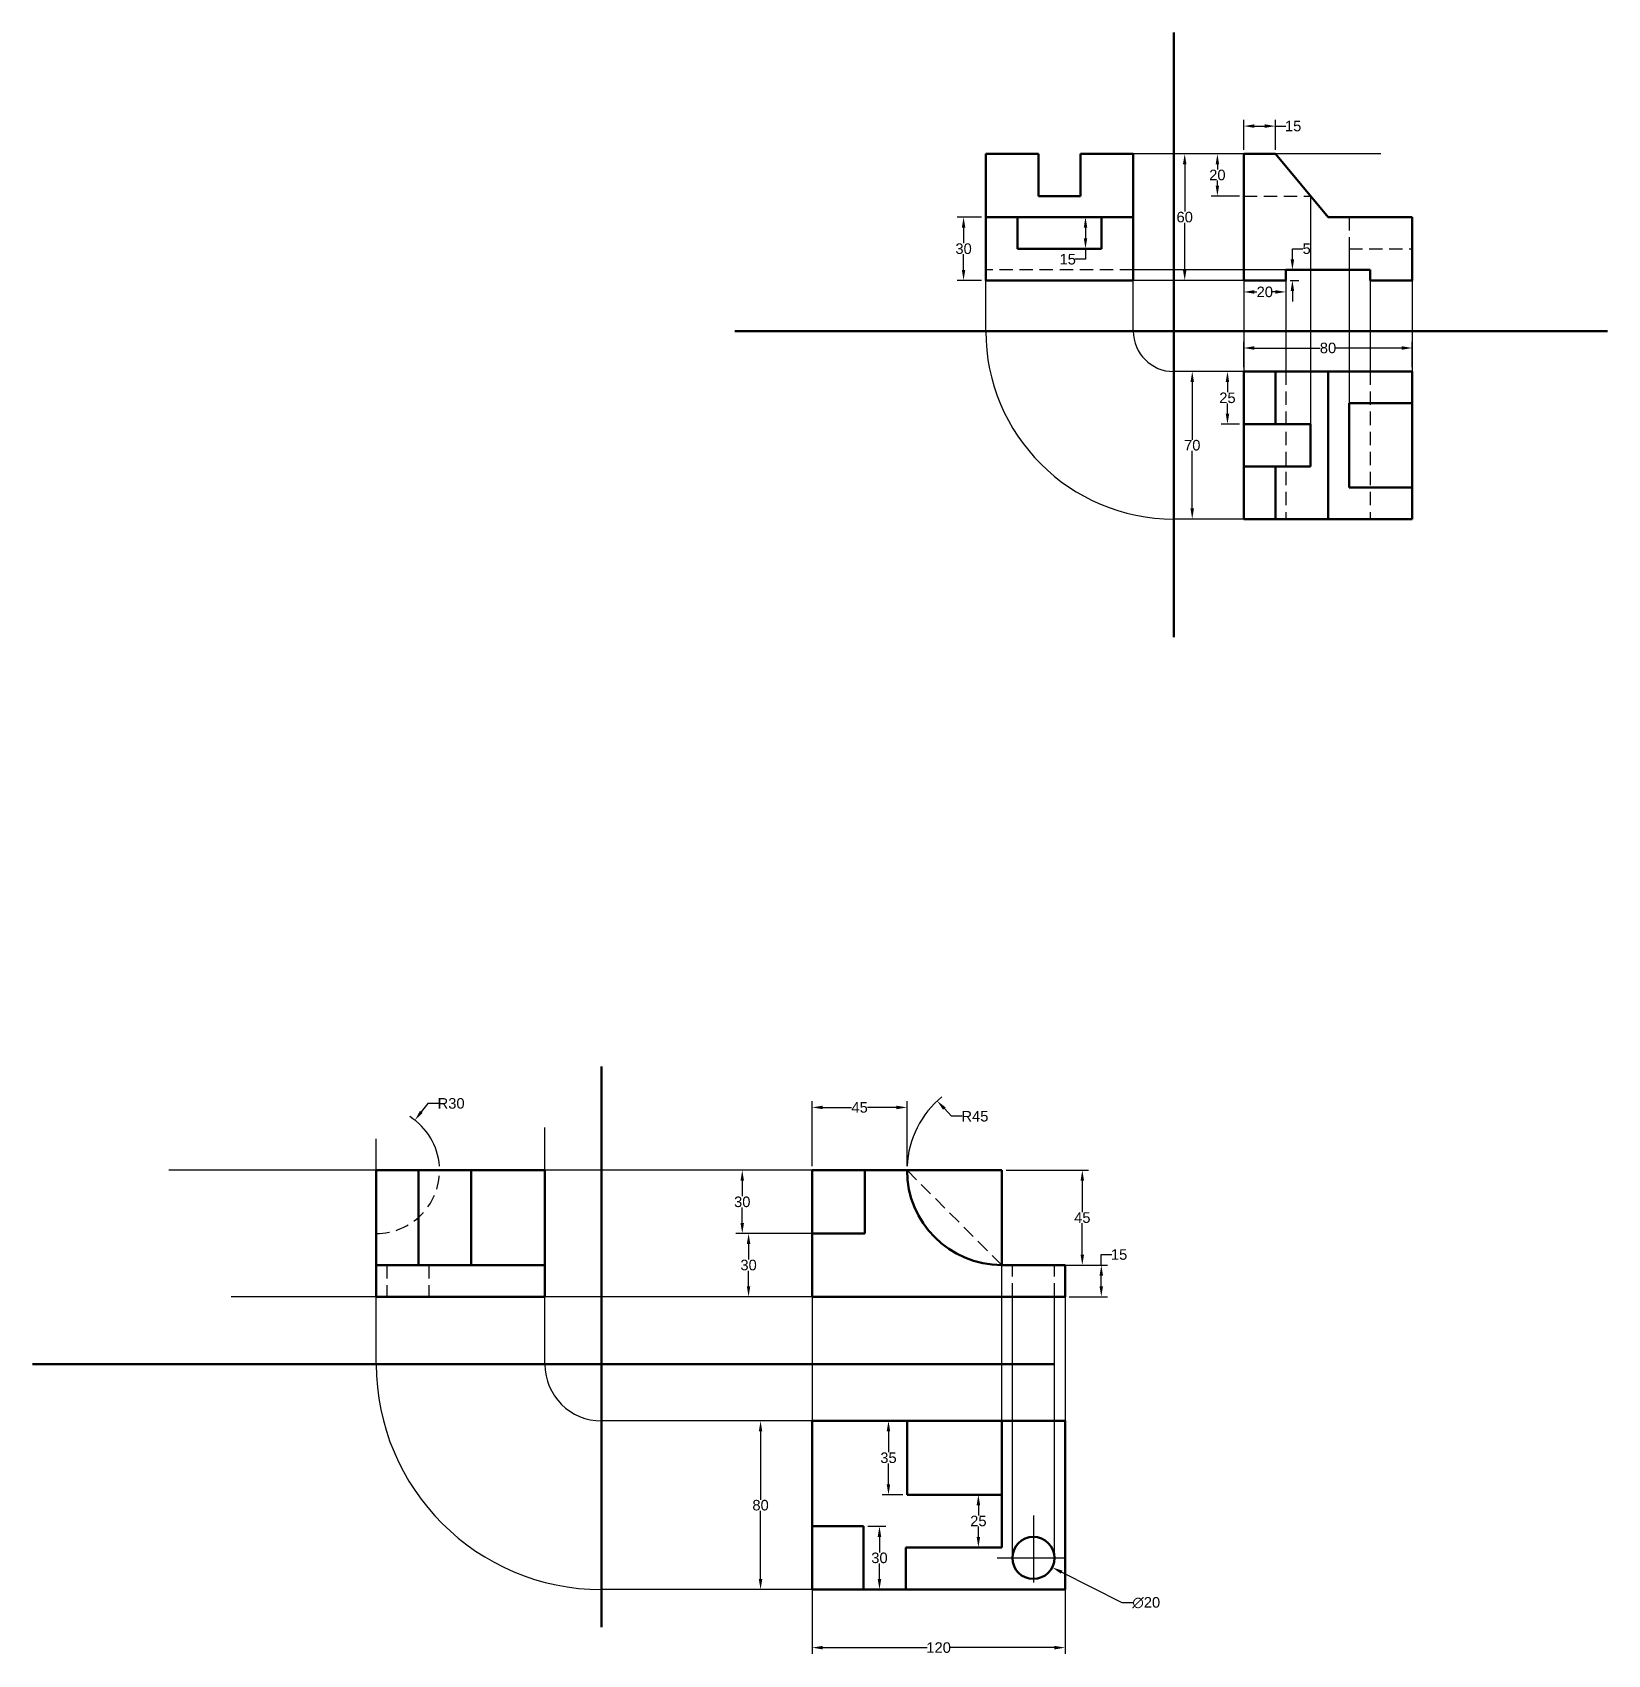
# Model space of a CAD drawing. Header units: millimetres. Extents: x -102 to 1695, y -307 to 463.
# Drawn here: x -102 to 645, y -307 to 463 of the extents above; entities that cross this region are included whole.
import ezdxf

# ---------------------------------------------------------------- set-up
doc = ezdxf.new("R2010")
doc.units = ezdxf.units.MM
doc.linetypes.add('CENTER', pattern=[50.8, 31.75, -6.35, 6.35, -6.35])
doc.linetypes.add('HIDDEN', pattern=[9.525, 6.35, -3.175])
for name, color, linetype in [('CENTRE', 8, 'CENTER'), ('DIM', 12, 'Continuous'), ('HIDDEN', 101, 'HIDDEN'), ('PROJECTIN', 50, 'Continuous')]:
    doc.layers.add(name, color=color, linetype=linetype)
doc.layers.add('OBJECT', color=250, linetype='Continuous', lineweight=50)
doc.styles.get("Standard").update_dxf_attribs({"font": 'arial.ttf'})
doc.dimstyles.new('kunal', dxfattribs={"dimtxt": 5, "dimasz": 5, "dimexe": 3, "dimexo": 2, "dimgap": 0.09, "dimtad": 0, "dimtih": 1, "dimtoh": 1, "dimdec": 0, "dimzin": 0, "dimdsep": 46, "dimtxsty": 'Standard', "dimcen": 0.09, "dimadec": 0, "dimazin": 0, "dimtfac": 1, "dimtdec": 0, "dimtofl": 0, "dimtmove": 0, "dimatfit": 3, "dimfxl": 1, "dimtolj": 1, "dimtzin": 0, "dimarcsym": 0})

# ---------------------------------------------------------------- blocks, each defined once
blk = doc.blocks.new('*D9')
at = {"layer": 'Defpoints', "color": 0, "transparency": 16777216}
for p in [(444.72, 405.56), (472.74, 405.56), (472.74, 345.56)]:
    blk.add_point(p, dxfattribs=at)
at = {"layer": 'DIM', "color": 0, "lineweight": -2, "transparency": 16777216}
for p, q in [((470.74, 405.56), (441.72, 405.56)), ((444.72, 400.56), (444.72, 378.21)), ((444.72, 350.56), (444.72, 372.92)), ((470.74, 345.56), (441.72, 345.56))]:
    blk.add_line(p, q, dxfattribs=at)
at = {"layer": 'DIM', "color": 0, "transparency": 16777216}
for points in [[(443.88, 400.56), (445.55, 400.56), (444.72, 405.56)], [(443.88, 350.56), (445.55, 350.56), (444.72, 345.56)]]:
    blk.add_solid(points, dxfattribs=at)
at = {"layer": 'DIM', "color": 0, "transparency": 16777216, "insert": (444.72, 375.56), "char_height": 5, "attachment_point": 5}
blk.add_mtext('\\A1;60', dxfattribs=at)
blk = doc.blocks.new('*D10')
at = {"layer": 'Defpoints', "color": 0, "transparency": 16777216}
for p in [(460.23, 405.56), (472.74, 405.56), (472.74, 385.56)]:
    blk.add_point(p, dxfattribs=at)
at = {"layer": 'DIM', "color": 0, "lineweight": -2, "transparency": 16777216}
for p, q in [((470.74, 405.56), (457.23, 405.56)), ((460.23, 400.56), (460.23, 398.21)), ((460.23, 390.56), (460.23, 392.92)), ((470.74, 385.56), (457.23, 385.56))]:
    blk.add_line(p, q, dxfattribs=at)
at = {"layer": 'DIM', "color": 0, "transparency": 16777216}
for points in [[(459.4, 400.56), (461.07, 400.56), (460.23, 405.56)], [(459.4, 390.56), (461.07, 390.56), (460.23, 385.56)]]:
    blk.add_solid(points, dxfattribs=at)
at = {"layer": 'DIM', "color": 0, "transparency": 16777216, "insert": (460.23, 395.56), "char_height": 5, "attachment_point": 5}
blk.add_mtext('\\A1;20', dxfattribs=at)
blk = doc.blocks.new('*D11')
at = {"layer": 'Defpoints', "color": 0, "transparency": 16777216}
for p in [(487.74, 418.78), (472.74, 405.56), (487.74, 405.56)]:
    blk.add_point(p, dxfattribs=at)
at = {"layer": 'DIM', "color": 0, "lineweight": -2, "transparency": 16777216}
for p, q in [((472.74, 407.56), (472.74, 421.78)), ((477.74, 418.78), (482.74, 418.78)), ((487.74, 407.56), (487.74, 421.78)), ((487.74, 418.78), (492.74, 418.78))]:
    blk.add_line(p, q, dxfattribs=at)
at = {"layer": 'DIM', "color": 0, "transparency": 16777216}
for points in [[(477.74, 419.62), (477.74, 417.95), (472.74, 418.78)], [(482.74, 419.62), (482.74, 417.95), (487.74, 418.78)]]:
    blk.add_solid(points, dxfattribs=at)
at = {"layer": 'DIM', "color": 0, "transparency": 16777216, "insert": (496.19, 418.78), "char_height": 5, "attachment_point": 5}
blk.add_mtext('\\A1;15', dxfattribs=at)
blk = doc.blocks.new('*D12')
at = {"layer": 'Defpoints', "color": 0, "transparency": 16777216}
for p in [(472.74, 302.3), (465.01, 277.3), (472.74, 277.3)]:
    blk.add_point(p, dxfattribs=at)
at = {"layer": 'DIM', "color": 0, "lineweight": -2, "transparency": 16777216}
for p, q in [((470.74, 302.3), (462.01, 302.3)), ((465.01, 297.3), (465.01, 292.44)), ((465.01, 282.3), (465.01, 287.16)), ((470.74, 277.3), (462.01, 277.3))]:
    blk.add_line(p, q, dxfattribs=at)
at = {"layer": 'DIM', "color": 0, "transparency": 16777216}
for points in [[(464.18, 297.3), (465.84, 297.3), (465.01, 302.3)], [(464.18, 282.3), (465.84, 282.3), (465.01, 277.3)]]:
    blk.add_solid(points, dxfattribs=at)
at = {"layer": 'DIM', "color": 0, "transparency": 16777216, "insert": (465.01, 289.8), "char_height": 5, "attachment_point": 5}
blk.add_mtext('\\A1;25', dxfattribs=at)
blk = doc.blocks.new('*D13')
at = {"layer": 'Defpoints', "color": 0, "transparency": 16777216}
for p in [(448.3, 302.3), (472.74, 302.3), (472.74, 232.3)]:
    blk.add_point(p, dxfattribs=at)
at = {"layer": 'DIM', "color": 0, "lineweight": -2, "transparency": 16777216}
for p, q in [((470.74, 302.3), (445.3, 302.3)), ((448.3, 297.3), (448.3, 269.94)), ((448.3, 237.3), (448.3, 264.66)), ((470.74, 232.3), (445.3, 232.3))]:
    blk.add_line(p, q, dxfattribs=at)
at = {"layer": 'DIM', "color": 0, "transparency": 16777216}
for points in [[(447.46, 297.3), (449.13, 297.3), (448.3, 302.3)], [(447.46, 237.3), (449.13, 237.3), (448.3, 232.3)]]:
    blk.add_solid(points, dxfattribs=at)
at = {"layer": 'DIM', "color": 0, "transparency": 16777216, "insert": (448.3, 267.3), "char_height": 5, "attachment_point": 5}
blk.add_mtext('\\A1;70', dxfattribs=at)
blk = doc.blocks.new('*D14')
at = {"layer": 'Defpoints', "color": 0, "transparency": 16777216}
for p in [(552.74, 313.46), (472.74, 302.3), (552.74, 302.3)]:
    blk.add_point(p, dxfattribs=at)
at = {"layer": 'DIM', "color": 0, "lineweight": -2, "transparency": 16777216}
for p, q in [((472.74, 304.3), (472.74, 316.46)), ((552.74, 304.3), (552.74, 316.46)), ((477.74, 313.46), (509.07, 313.46)), ((547.74, 313.46), (516.4, 313.46))]:
    blk.add_line(p, q, dxfattribs=at)
at = {"layer": 'DIM', "color": 0, "transparency": 16777216}
for points in [[(477.74, 314.29), (477.74, 312.62), (472.74, 313.46)], [(547.74, 314.29), (547.74, 312.62), (552.74, 313.46)]]:
    blk.add_solid(points, dxfattribs=at)
at = {"layer": 'DIM', "color": 0, "transparency": 16777216, "insert": (512.74, 313.46), "char_height": 5, "attachment_point": 5}
blk.add_mtext('\\A1;80', dxfattribs=at)
blk = doc.blocks.new('*D15')
at = {"layer": 'Defpoints', "color": 0, "transparency": 16777216}
for p in [(350.3, 375.56), (339.76, 345.56), (350.3, 345.56)]:
    blk.add_point(p, dxfattribs=at)
at = {"layer": 'DIM', "color": 0, "lineweight": -2, "transparency": 16777216}
for p, q in [((348.3, 375.56), (336.76, 375.56)), ((339.76, 370.56), (339.76, 363.21)), ((339.76, 350.56), (339.76, 357.92)), ((348.3, 345.56), (336.76, 345.56))]:
    blk.add_line(p, q, dxfattribs=at)
at = {"layer": 'DIM', "color": 0, "transparency": 16777216}
for points in [[(338.92, 370.56), (340.59, 370.56), (339.76, 375.56)], [(338.92, 350.56), (340.59, 350.56), (339.76, 345.56)]]:
    blk.add_solid(points, dxfattribs=at)
at = {"layer": 'DIM', "color": 0, "transparency": 16777216, "insert": (339.76, 360.56), "char_height": 5, "attachment_point": 5}
blk.add_mtext('\\A1;30', dxfattribs=at)
blk = doc.blocks.new('*D16')
at = {"layer": 'Defpoints', "color": 0, "transparency": 16777216}
for p in [(405.3, 375.56), (397.63, 360.56), (405.3, 360.56)]:
    blk.add_point(p, dxfattribs=at)
at = {"layer": 'DIM', "color": 0, "lineweight": -2, "transparency": 16777216}
for p, q in [((403.3, 375.56), (394.63, 375.56)), ((397.63, 370.56), (397.63, 365.56)), ((397.63, 355.56), (392.63, 355.56)), ((403.3, 360.56), (394.63, 360.56)), ((397.63, 360.56), (397.63, 355.56))]:
    blk.add_line(p, q, dxfattribs=at)
at = {"layer": 'DIM', "color": 0, "transparency": 16777216}
for points in [[(396.8, 370.56), (398.47, 370.56), (397.63, 375.56)], [(396.8, 365.56), (398.47, 365.56), (397.63, 360.56)]]:
    blk.add_solid(points, dxfattribs=at)
at = {"layer": 'DIM', "color": 0, "transparency": 16777216, "insert": (389.18, 355.56), "char_height": 5, "attachment_point": 5}
blk.add_mtext('\\A1;15', dxfattribs=at)
blk = doc.blocks.new('*D17')
at = {"layer": 'Defpoints', "color": 0, "transparency": 16777216}
for p in [(472.74, 345.56), (492.74, 345.56), (492.74, 340.07)]:
    blk.add_point(p, dxfattribs=at)
at = {"layer": 'DIM', "color": 0, "lineweight": -2, "transparency": 16777216}
for p, q in [((472.74, 343.56), (472.74, 337.07)), ((477.74, 340.07), (479.03, 340.07)), ((487.74, 340.07), (486.44, 340.07)), ((492.74, 343.56), (492.74, 337.07))]:
    blk.add_line(p, q, dxfattribs=at)
at = {"layer": 'DIM', "color": 0, "transparency": 16777216}
for points in [[(477.74, 340.9), (477.74, 339.24), (472.74, 340.07)], [(487.74, 340.9), (487.74, 339.24), (492.74, 340.07)]]:
    blk.add_solid(points, dxfattribs=at)
at = {"layer": 'DIM', "color": 0, "transparency": 16777216, "insert": (482.74, 340.07), "char_height": 5, "attachment_point": 5}
blk.add_mtext('\\A1;20', dxfattribs=at)
blk = doc.blocks.new('*D18')
at = {"layer": 'Defpoints', "color": 0, "transparency": 16777216}
for p in [(492.74, 350.56), (495.84, 350.56), (492.74, 345.56)]:
    blk.add_point(p, dxfattribs=at)
at = {"layer": 'DIM', "color": 0, "lineweight": -2, "transparency": 16777216}
for p, q in [((495.84, 355.56), (495.84, 360.56)), ((495.84, 360.56), (500.84, 360.56)), ((494.74, 350.56), (498.84, 350.56)), ((494.74, 345.56), (498.84, 345.56)), ((495.84, 340.56), (495.84, 335.56))]:
    blk.add_line(p, q, dxfattribs=at)
at = {"layer": 'DIM', "color": 0, "transparency": 16777216}
for points in [[(495.01, 355.56), (496.67, 355.56), (495.84, 350.56)], [(495.01, 340.56), (496.67, 340.56), (495.84, 345.56)]]:
    blk.add_solid(points, dxfattribs=at)
at = {"layer": 'DIM', "color": 0, "transparency": 16777216, "insert": (502.59, 360.56), "char_height": 5, "attachment_point": 5}
blk.add_mtext('\\A1;5', dxfattribs=at)
blk = doc.blocks.new('*D27')
at = {"layer": 'Defpoints', "color": 0, "transparency": 16777216}
for p in [(363.98, -256.27), (381.84, -265.26)]:
    blk.add_point(p, dxfattribs=at)
at = {"layer": 'DIM', "color": 0, "lineweight": -2, "transparency": 16777216}
for p, q in [((372.82, -260.76), (373, -260.76)), ((372.91, -260.85), (372.91, -260.67)), ((415.09, -282.02), (386.3, -267.51)), ((420.09, -282.02), (415.09, -282.02))]:
    blk.add_line(p, q, dxfattribs=at)
at = {"layer": 'DIM', "color": 0, "transparency": 16777216}
blk.add_solid([(386.68, -266.77), (385.93, -268.26), (381.84, -265.26)], dxfattribs=at)
at = {"layer": 'DIM', "color": 0, "transparency": 16777216, "insert": (426.47, -282.02), "char_height": 5, "attachment_point": 5}
blk.add_mtext('\\A1;∅20', dxfattribs=at)
blk = doc.blocks.new('*D28')
at = {"layer": 'Defpoints', "color": 0, "transparency": 16777216}
for p in [(79.32, -53.03), (61.01, -76.79)]:
    blk.add_point(p, dxfattribs=at)
at = {"layer": 'DIM', "color": 0, "lineweight": -2, "transparency": 16777216}
for p, q in [((85.46, -45.06), (82.38, -49.07)), ((90.46, -45.06), (85.46, -45.06)), ((60.92, -76.79), (61.1, -76.79)), ((61.01, -76.88), (61.01, -76.7))]:
    blk.add_line(p, q, dxfattribs=at)
blk.add_arc((61.01, -76.79), 30, 3.81972, 58.11747, dxfattribs=at)
at = {"layer": 'DIM', "color": 0, "transparency": 16777216}
blk.add_solid([(81.72, -48.56), (83.04, -49.58), (79.32, -53.03)], dxfattribs=at)
at = {"layer": 'DIM', "color": 0, "transparency": 16777216, "insert": (96.51, -45.06), "char_height": 5, "attachment_point": 5}
blk.add_mtext('\\A1;R30', dxfattribs=at)
blk = doc.blocks.new('*D29')
at = {"layer": 'Defpoints', "color": 0, "transparency": 16777216}
for p in [(327.24, -43.86), (357.91, -76.79)]:
    blk.add_point(p, dxfattribs=at)
at = {"layer": 'DIM', "color": 0, "lineweight": -2, "transparency": 16777216}
for p, q in [((334.05, -51.18), (330.65, -47.52)), ((339.05, -51.18), (334.05, -51.18))]:
    blk.add_line(p, q, dxfattribs=at)
blk.add_arc((357.91, -76.79), 45, 129.1401, 177.45352, dxfattribs=at)
at = {"layer": 'DIM', "color": 0, "transparency": 16777216}
blk.add_solid([(331.26, -46.95), (330.04, -48.09), (327.24, -43.86)], dxfattribs=at)
at = {"layer": 'DIM', "color": 0, "transparency": 16777216, "insert": (345.14, -51.18), "char_height": 5, "attachment_point": 5}
blk.add_mtext('\\A1;R45', dxfattribs=at)
blk = doc.blocks.new('*D30')
at = {"layer": 'Defpoints', "color": 0, "transparency": 16777216}
for p in [(243.4, -195.76), (267.91, -195.76), (267.91, -275.76)]:
    blk.add_point(p, dxfattribs=at)
at = {"layer": 'DIM', "color": 0, "lineweight": -2, "transparency": 16777216}
for p, q in [((265.91, -195.76), (240.4, -195.76)), ((243.4, -200.76), (243.4, -233.12)), ((243.4, -270.76), (243.4, -238.41)), ((265.91, -275.76), (240.4, -275.76))]:
    blk.add_line(p, q, dxfattribs=at)
at = {"layer": 'DIM', "color": 0, "transparency": 16777216}
for points in [[(242.56, -200.76), (244.23, -200.76), (243.4, -195.76)], [(242.56, -270.76), (244.23, -270.76), (243.4, -275.76)]]:
    blk.add_solid(points, dxfattribs=at)
at = {"layer": 'DIM', "color": 0, "transparency": 16777216, "insert": (243.4, -235.76), "char_height": 5, "attachment_point": 5}
blk.add_mtext('\\A1;80', dxfattribs=at)
blk = doc.blocks.new('*D31')
at = {"layer": 'Defpoints', "color": 0, "transparency": 16777216}
for p in [(292.33, -245.76), (292.33, -275.76), (299.84, -275.76)]:
    blk.add_point(p, dxfattribs=at)
at = {"layer": 'DIM', "color": 0, "lineweight": -2, "transparency": 16777216}
for p, q in [((294.33, -245.76), (302.84, -245.76)), ((299.84, -250.76), (299.84, -258.12)), ((299.84, -270.76), (299.84, -263.41)), ((294.33, -275.76), (302.84, -275.76))]:
    blk.add_line(p, q, dxfattribs=at)
at = {"layer": 'DIM', "color": 0, "transparency": 16777216}
for points in [[(299, -250.76), (300.67, -250.76), (299.84, -245.76)], [(299, -270.76), (300.67, -270.76), (299.84, -275.76)]]:
    blk.add_solid(points, dxfattribs=at)
at = {"layer": 'DIM', "color": 0, "transparency": 16777216, "insert": (299.84, -260.76), "char_height": 5, "attachment_point": 5}
blk.add_mtext('\\A1;30', dxfattribs=at)
blk = doc.blocks.new('*D32')
at = {"layer": 'Defpoints', "color": 0, "transparency": 16777216}
for p in [(267.91, -275.76), (387.91, -275.76), (267.91, -303.34)]:
    blk.add_point(p, dxfattribs=at)
at = {"layer": 'DIM', "color": 0, "lineweight": -2, "transparency": 16777216}
for p, q in [((267.91, -277.76), (267.91, -306.34)), ((387.91, -277.76), (387.91, -306.34)), ((272.91, -303.34), (322.54, -303.34)), ((382.91, -303.34), (333.28, -303.34))]:
    blk.add_line(p, q, dxfattribs=at)
at = {"layer": 'DIM', "color": 0, "transparency": 16777216}
for points in [[(272.91, -302.51), (272.91, -304.18), (267.91, -303.34)], [(382.91, -302.51), (382.91, -304.18), (387.91, -303.34)]]:
    blk.add_solid(points, dxfattribs=at)
at = {"layer": 'DIM', "color": 0, "transparency": 16777216, "insert": (327.91, -303.34), "char_height": 5, "attachment_point": 5}
blk.add_mtext('\\A1;120', dxfattribs=at)
blk = doc.blocks.new('*D33')
at = {"layer": 'Defpoints', "color": 0, "transparency": 16777216}
for p in [(312.91, -195.76), (304.11, -230.76), (312.91, -230.76)]:
    blk.add_point(p, dxfattribs=at)
at = {"layer": 'DIM', "color": 0, "lineweight": -2, "transparency": 16777216}
for p, q in [((310.91, -195.76), (301.11, -195.76)), ((304.11, -200.76), (304.11, -210.62)), ((304.11, -225.76), (304.11, -215.91)), ((310.91, -230.76), (301.11, -230.76))]:
    blk.add_line(p, q, dxfattribs=at)
at = {"layer": 'DIM', "color": 0, "transparency": 16777216}
for points in [[(303.27, -200.76), (304.94, -200.76), (304.11, -195.76)], [(303.27, -225.76), (304.94, -225.76), (304.11, -230.76)]]:
    blk.add_solid(points, dxfattribs=at)
at = {"layer": 'DIM', "color": 0, "transparency": 16777216, "insert": (304.11, -213.26), "char_height": 5, "attachment_point": 5}
blk.add_mtext('\\A1;35', dxfattribs=at)
blk = doc.blocks.new('*D34')
at = {"layer": 'Defpoints', "color": 0, "transparency": 16777216}
for p in [(357.91, -230.76), (346.79, -255.76), (357.91, -255.76)]:
    blk.add_point(p, dxfattribs=at)
at = {"layer": 'DIM', "color": 0, "lineweight": -2, "transparency": 16777216}
for p, q in [((355.91, -230.76), (343.79, -230.76)), ((346.79, -235.76), (346.79, -240.62)), ((346.79, -250.76), (346.79, -245.91)), ((355.91, -255.76), (343.79, -255.76))]:
    blk.add_line(p, q, dxfattribs=at)
at = {"layer": 'DIM', "color": 0, "transparency": 16777216}
for points in [[(345.96, -235.76), (347.63, -235.76), (346.79, -230.76)], [(345.96, -250.76), (347.63, -250.76), (346.79, -255.76)]]:
    blk.add_solid(points, dxfattribs=at)
at = {"layer": 'DIM', "color": 0, "transparency": 16777216, "insert": (346.79, -243.26), "char_height": 5, "attachment_point": 5}
blk.add_mtext('\\A1;25', dxfattribs=at)
blk = doc.blocks.new('*D35')
at = {"layer": 'Defpoints', "color": 0, "transparency": 16777216}
for p in [(357.91, -76.79), (357.91, -121.79), (396.12, -121.79)]:
    blk.add_point(p, dxfattribs=at)
at = {"layer": 'DIM', "color": 0, "lineweight": -2, "transparency": 16777216}
for p, q in [((359.91, -76.79), (399.12, -76.79)), ((396.12, -81.79), (396.12, -96.66)), ((396.12, -116.79), (396.12, -101.93)), ((359.91, -121.79), (399.12, -121.79))]:
    blk.add_line(p, q, dxfattribs=at)
at = {"layer": 'DIM', "color": 0, "transparency": 16777216}
for points in [[(395.28, -81.79), (396.95, -81.79), (396.12, -76.79)], [(395.28, -116.79), (396.95, -116.79), (396.12, -121.79)]]:
    blk.add_solid(points, dxfattribs=at)
at = {"layer": 'DIM', "color": 0, "transparency": 16777216, "insert": (396.12, -99.29), "char_height": 5, "attachment_point": 5}
blk.add_mtext('\\A1;45', dxfattribs=at)
blk = doc.blocks.new('*D36')
at = {"layer": 'Defpoints', "color": 0, "transparency": 16777216}
for p in [(387.91, -121.79), (405.13, -121.79), (387.91, -136.79)]:
    blk.add_point(p, dxfattribs=at)
at = {"layer": 'DIM', "color": 0, "lineweight": -2, "transparency": 16777216}
for p, q in [((389.91, -121.79), (408.13, -121.79)), ((405.13, -121.79), (405.13, -116.79)), ((405.13, -116.79), (410.13, -116.79)), ((405.13, -131.79), (405.13, -126.79)), ((389.91, -136.79), (408.13, -136.79))]:
    blk.add_line(p, q, dxfattribs=at)
at = {"layer": 'DIM', "color": 0, "transparency": 16777216}
for points in [[(404.3, -126.79), (405.96, -126.79), (405.13, -121.79)], [(404.3, -131.79), (405.96, -131.79), (405.13, -136.79)]]:
    blk.add_solid(points, dxfattribs=at)
at = {"layer": 'DIM', "color": 0, "transparency": 16777216, "insert": (413.58, -116.79), "char_height": 5, "attachment_point": 5}
blk.add_mtext('\\A1;15', dxfattribs=at)
blk = doc.blocks.new('*D37')
at = {"layer": 'Defpoints', "color": 0, "transparency": 16777216}
for p in [(267.91, -106.79), (237.71, -136.79), (267.91, -136.79)]:
    blk.add_point(p, dxfattribs=at)
at = {"layer": 'DIM', "color": 0, "lineweight": -2, "transparency": 16777216}
for p, q in [((265.91, -106.79), (234.71, -106.79)), ((237.71, -111.79), (237.71, -119.15)), ((237.71, -131.79), (237.71, -124.44)), ((265.91, -136.79), (234.71, -136.79))]:
    blk.add_line(p, q, dxfattribs=at)
at = {"layer": 'DIM', "color": 0, "transparency": 16777216}
for points in [[(236.87, -111.79), (238.54, -111.79), (237.71, -106.79)], [(236.87, -131.79), (238.54, -131.79), (237.71, -136.79)]]:
    blk.add_solid(points, dxfattribs=at)
at = {"layer": 'DIM', "color": 0, "transparency": 16777216, "insert": (237.71, -121.79), "char_height": 5, "attachment_point": 5}
blk.add_mtext('\\A1;30', dxfattribs=at)
blk = doc.blocks.new('*D38')
at = {"layer": 'Defpoints', "color": 0, "transparency": 16777216}
for p in [(292.91, -76.79), (234.71, -106.79), (292.91, -106.79)]:
    blk.add_point(p, dxfattribs=at)
at = {"layer": 'DIM', "color": 0, "lineweight": -2, "transparency": 16777216}
for p, q in [((290.91, -76.79), (231.71, -76.79)), ((234.71, -81.79), (234.71, -89.15)), ((234.71, -101.79), (234.71, -94.44)), ((290.91, -106.79), (231.71, -106.79))]:
    blk.add_line(p, q, dxfattribs=at)
at = {"layer": 'DIM', "color": 0, "transparency": 16777216}
for points in [[(233.87, -81.79), (235.54, -81.79), (234.71, -76.79)], [(233.87, -101.79), (235.54, -101.79), (234.71, -106.79)]]:
    blk.add_solid(points, dxfattribs=at)
at = {"layer": 'DIM', "color": 0, "transparency": 16777216, "insert": (234.71, -91.79), "char_height": 5, "attachment_point": 5}
blk.add_mtext('\\A1;30', dxfattribs=at)
blk = doc.blocks.new('*D39')
at = {"layer": 'Defpoints', "color": 0, "transparency": 16777216}
for p in [(267.91, -46.96), (267.91, -76.79), (312.91, -76.79)]:
    blk.add_point(p, dxfattribs=at)
at = {"layer": 'DIM', "color": 0, "lineweight": -2, "transparency": 16777216}
for p, q in [((267.91, -74.79), (267.91, -43.96)), ((312.91, -74.79), (312.91, -43.96)), ((272.91, -46.96), (286.62, -46.96)), ((307.91, -46.96), (294.2, -46.96))]:
    blk.add_line(p, q, dxfattribs=at)
at = {"layer": 'DIM', "color": 0, "transparency": 16777216}
for points in [[(272.91, -46.13), (272.91, -47.79), (267.91, -46.96)], [(307.91, -46.13), (307.91, -47.79), (312.91, -46.96)]]:
    blk.add_solid(points, dxfattribs=at)
at = {"layer": 'DIM', "color": 0, "transparency": 16777216, "insert": (290.41, -46.96), "char_height": 5, "attachment_point": 5}
blk.add_mtext('\\A1;45', dxfattribs=at)

msp = doc.modelspace()

# ---------------------------------------------------------------- linework, layer by layer
at = {"layer": 'CENTRE'}
for p, q in [((372.91, -240.68), (372.91, -275.76)), ((355.64, -260.76), (393.58, -260.76))]:
    msp.add_line(p, q, dxfattribs=at)
at = {"layer": 'HIDDEN'}
for p, q in [((472.74, 385.56), (504.4, 385.56)), ((522.74, 375.56), (522.74, 360.56)), ((522.74, 360.56), (552.74, 360.56)), ((420.3, 350.56), (350.3, 350.56)), ((492.74, 302.3), (492.74, 232.3)), ((532.74, 302.3), (532.74, 232.3)), ((312.91, -76.79), (357.91, -121.79)), ((66.01, -121.79), (66.01, -136.79)), ((86.01, -121.79), (86.01, -136.79)), ((362.91, -136.79), (362.91, -121.79)), ((382.91, -136.79), (382.91, -121.79))]:
    msp.add_line(p, q, dxfattribs=at)
msp.add_arc((61.01, -76.79), 30, 270, 0, dxfattribs=at)
at = {"layer": 'OBJECT'}
for p, q in [((439.51, 463.23), (439.51, 176.3)), ((375.3, 405.56), (350.3, 405.56)), ((350.3, 405.56), (350.3, 375.56)), ((375.3, 385.56), (375.3, 405.56)), ((420.3, 405.56), (395.3, 405.56)), ((395.3, 405.56), (395.3, 385.56)), ((420.3, 345.56), (420.3, 405.56)), ((472.74, 345.56), (472.74, 405.56)), ((472.74, 405.56), (487.74, 405.56)), ((512.74, 375.56), (487.74, 405.56)), ((395.3, 385.56), (375.3, 385.56)), ((365.3, 375.56), (350.3, 375.56)), ((350.3, 375.56), (350.3, 345.56)), ((365.3, 360.56), (365.3, 375.56)), ((405.3, 375.56), (365.3, 375.56)), ((420.3, 375.56), (405.3, 375.56)), ((405.3, 375.56), (405.3, 360.56)), ((420.3, 345.56), (420.3, 375.56)), ((552.74, 375.56), (512.74, 375.56)), ((552.74, 345.56), (552.74, 375.56)), ((405.3, 360.56), (365.3, 360.56)), ((492.74, 345.56), (492.74, 350.56)), ((492.74, 350.56), (532.74, 350.56)), ((532.74, 350.56), (532.74, 345.56)), ((420.3, 345.56), (350.3, 345.56)), ((472.74, 345.56), (492.74, 345.56)), ((532.74, 345.56), (552.74, 345.56)), ((231.15, 321.51), (645.43, 321.51)), ((472.74, 232.3), (472.74, 302.3)), ((472.74, 302.3), (552.74, 302.3)), ((487.74, 302.3), (487.74, 277.3)), ((512.74, 232.3), (512.74, 302.3)), ((552.74, 232.3), (552.74, 302.3)), ((552.74, 287.3), (522.74, 287.3)), ((522.74, 247.3), (522.74, 287.3)), ((487.74, 277.3), (472.74, 277.3)), ((504.4, 277.3), (487.74, 277.3)), ((504.4, 257.3), (504.4, 277.3)), ((487.74, 257.3), (472.74, 257.3)), ((487.74, 232.3), (487.74, 257.3)), ((487.74, 257.3), (504.4, 257.3)), ((552.74, 247.3), (522.74, 247.3)), ((472.74, 232.3), (552.74, 232.3)), ((472.74, 232.3), (487.74, 232.3)), ((167.94, -27.51), (167.94, -293.6)), ((61.01, -121.79), (61.01, -76.79)), ((61.01, -76.79), (141.01, -76.79)), ((81.01, -76.79), (81.01, -121.79)), ((106.01, -121.79), (106.01, -76.79)), ((141.01, -76.79), (141.01, -121.79)), ((292.91, -76.79), (267.91, -76.79)), ((267.91, -76.79), (267.91, -106.79)), ((292.91, -106.79), (292.91, -76.79)), ((292.91, -76.79), (312.91, -76.79)), ((312.91, -76.79), (357.91, -76.79)), ((357.91, -76.79), (357.91, -121.79)), ((267.91, -136.79), (267.91, -106.79)), ((267.91, -106.79), (292.91, -106.79)), ((61.01, -136.79), (61.01, -121.79)), ((61.01, -121.79), (141.01, -121.79)), ((141.01, -121.79), (141.01, -136.79)), ((387.91, -121.79), (357.91, -121.79)), ((387.91, -136.79), (387.91, -121.79)), ((141.01, -136.79), (61.01, -136.79)), ((267.91, -136.79), (387.91, -136.79)), ((382.99, -168.84), (-102.21, -168.84)), ((267.91, -195.76), (387.91, -195.76)), ((267.91, -275.76), (267.91, -195.76)), ((312.91, -195.76), (312.91, -230.76)), ((357.91, -230.76), (357.91, -195.76)), ((387.91, -195.76), (387.91, -275.76)), ((312.91, -230.76), (357.91, -230.76)), ((357.91, -230.76), (357.91, -255.76)), ((292.33, -245.76), (267.91, -245.76)), ((292.33, -275.76), (292.33, -245.76)), ((357.91, -255.76), (312.33, -255.76)), ((312.33, -255.76), (312.33, -275.76)), ((387.91, -275.76), (267.91, -275.76)), ((312.33, -275.76), (292.33, -275.76))]:
    msp.add_line(p, q, dxfattribs=at)
msp.add_circle((372.91, -260.76), 10, dxfattribs=at)
msp.add_arc((357.91, -76.79), 45, 180, 270, dxfattribs=at)
at = {"layer": 'PROJECTIN'}
for p, q in [((537.74, 405.56), (420.3, 405.56)), ((504.4, 385.56), (504.4, 277.3)), ((522.74, 360.56), (522.74, 287.3)), ((492.74, 350.56), (420.3, 350.56)), ((350.3, 321.51), (350.3, 345.56)), ((420.3, 321.51), (420.3, 345.56)), ((472.74, 345.56), (420.3, 345.56)), ((472.74, 345.56), (472.74, 302.3)), ((492.74, 345.56), (492.74, 302.3)), ((532.74, 345.56), (532.74, 302.3)), ((552.74, 345.56), (552.74, 302.3)), ((472.74, 302.3), (439.51, 302.3)), ((472.74, 232.3), (439.51, 232.3)), ((141.01, -168.84), (141.01, -56.47)), ((61.01, -168.84), (61.01, -61.82)), ((267.91, -76.79), (-37.51, -76.79)), ((357.91, -195.76), (357.91, -121.79)), ((267.91, -136.79), (-7.82, -136.79)), ((267.91, -136.79), (267.91, -288.89)), ((362.91, -260.76), (362.91, -136.79)), ((382.91, -260.76), (382.91, -136.79)), ((387.91, -136.79), (387.91, -281.07)), ((267.91, -195.76), (167.94, -195.76)), ((267.91, -275.76), (167.94, -275.76))]:
    msp.add_line(p, q, dxfattribs=at)
for centre, radius in [((439.51, 321.51), 89.21), ((439.51, 321.51), 19.21), ((167.94, -168.84), 106.92), ((167.94, -168.84), 26.92)]:
    msp.add_arc(centre, radius, 180, 270, dxfattribs=at)

# ---------------------------------------------------------------- dimensions: what is measured, and where the dimension line sits
at = {"layer": 'DIM'}
for base, p1, p2, picture, middle in [((487.74, 418.78), (472.74, 405.56), (487.74, 405.56), '*D11', (496.19, 418.78)), ((492.74, 340.07), (472.74, 345.56), (492.74, 345.56), '*D17', (482.74, 340.07)), ((552.74, 313.46), (472.74, 302.3), (552.74, 302.3), '*D14', (512.74, 313.46)), ((267.91, -46.96), (312.91, -76.79), (267.91, -76.79), '*D39', (290.41, -46.96)), ((267.91, -303.34), (387.91, -275.76), (267.91, -275.76), '*D32', (327.91, -303.34))]:
    dim = msp.add_linear_dim(base=base, p1=p1, p2=p2, dimstyle='kunal', dxfattribs=at)
    dim.commit()
    dim.dimension.update_dxf_attribs({"geometry": picture, "text_midpoint": middle})
for base, p1, p2, picture, middle in [((444.72, 405.56), (472.74, 345.56), (472.74, 405.56), '*D9', (444.72, 375.56)), ((460.23, 405.56), (472.74, 385.56), (472.74, 405.56), '*D10', (460.23, 395.56)), ((339.76, 345.56), (350.3, 375.56), (350.3, 345.56), '*D15', (339.76, 360.56)), ((397.63, 360.56), (405.3, 375.56), (405.3, 360.56), '*D16', (389.18, 355.56)), ((495.84, 350.56), (492.74, 345.56), (492.74, 350.56), '*D18', (502.59, 360.56)), ((448.3, 302.3), (472.74, 232.3), (472.74, 302.3), '*D13', (448.3, 267.3)), ((465.01, 277.3), (472.74, 302.3), (472.74, 277.3), '*D12', (465.01, 289.8)), ((234.71, -106.79), (292.91, -76.79), (292.91, -106.79), '*D38', (234.71, -91.79)), ((396.12, -121.79), (357.91, -76.79), (357.91, -121.79), '*D35', (396.12, -99.29)), ((237.71, -136.79), (267.91, -106.79), (267.91, -136.79), '*D37', (237.71, -121.79)), ((405.13, -121.79), (387.91, -136.79), (387.91, -121.79), '*D36', (413.58, -116.79)), ((243.4, -195.76), (267.91, -275.76), (267.91, -195.76), '*D30', (243.4, -235.76)), ((304.11, -230.76), (312.91, -195.76), (312.91, -230.76), '*D33', (304.11, -213.26)), ((346.79, -255.76), (357.91, -230.76), (357.91, -255.76), '*D34', (346.79, -243.26)), ((299.84, -275.76), (292.33, -245.76), (292.33, -275.76), '*D31', (299.84, -260.76))]:
    dim = msp.add_linear_dim(base=base, p1=p1, p2=p2, angle=90, dimstyle='kunal', dxfattribs=at)
    dim.commit()
    dim.dimension.update_dxf_attribs({"geometry": picture, "text_midpoint": middle})
for center, mpoint, picture, middle in [((61.01, -76.79), (79.32, -53.03), '*D28', (96.51, -45.06)), ((357.91, -76.79), (327.24, -43.86), '*D29', (345.14, -51.18))]:
    dim = msp.add_radius_dim(center=center, mpoint=mpoint, dimstyle='kunal', dxfattribs=at)
    dim.commit()
    dim.dimension.update_dxf_attribs({"geometry": picture, "text_midpoint": middle, "dimtype": 164})
dim = msp.add_diameter_dim_2p(p1=(363.98, -256.27), p2=(381.84, -265.26), dimstyle='kunal', dxfattribs=at)
dim.commit()
dim.dimension.update_dxf_attribs({"geometry": '*D27', "text_midpoint": (426.47, -282.02), "dimtype": 163})

doc.saveas('drawing.dxf')
